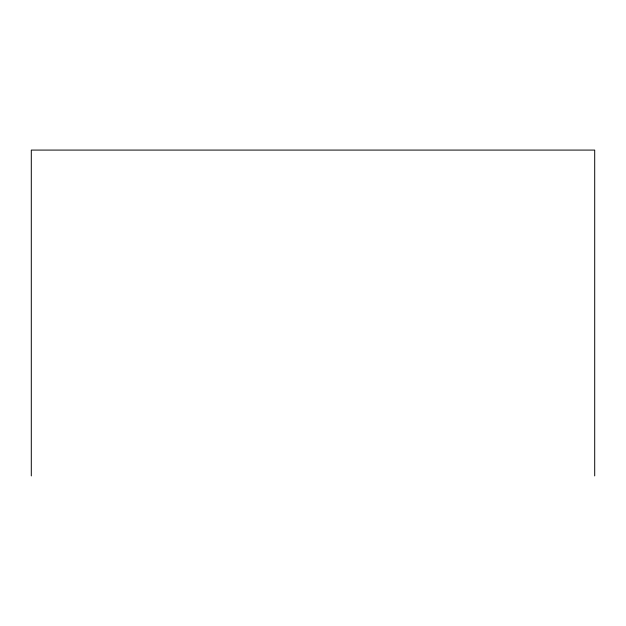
<?xml version="1.0" encoding="UTF-8"?>
<svg xmlns="http://www.w3.org/2000/svg" width="626" height="626" viewBox="0 0 626 626"><rect width="100%" height="100%" fill="white"/><g stroke="black" fill="none" stroke-linecap="round" stroke-linejoin="round"><path stroke-width="0.94" d="M594.7 475.917L594.7 150.084L31.3 150.084L31.3 475.917"/></g></svg>
